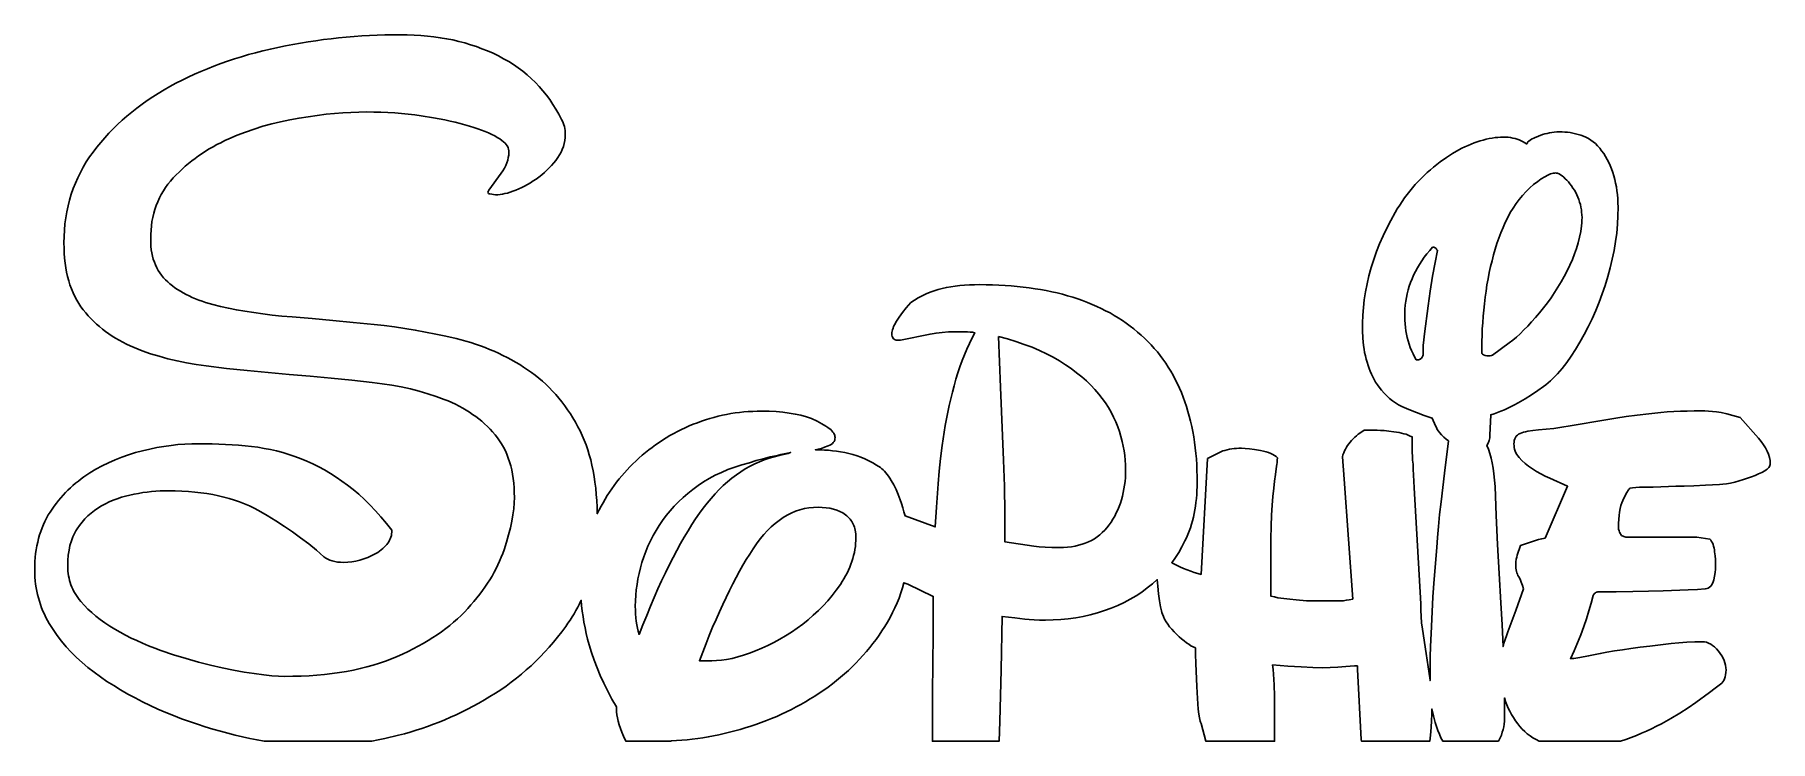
# Model space of a CAD drawing. Extents: x 48 to 192, y 29 to 88.
import ezdxf

# ---------------------------------------------------------------- set-up
doc = ezdxf.new("R2010")
doc.units = 0
doc.layers.add('CAMADA_1', color=18, linetype='CONTINUOUS')

msp = doc.modelspace()

# ---------------------------------------------------------------- linework, layer by layer
at = {"layer": 'CAMADA_1'}
for points in [[(66.68, 29.29), (66.08, 29.4), (65.47, 29.53), (64.87, 29.66), (64.25, 29.81), (63.63, 29.96), (63.01, 30.13), (62.38, 30.31), (61.75, 30.5), (61.09, 30.71), (60.42, 30.94), (59.76, 31.18), (59.11, 31.44), (58.45, 31.7), (57.8, 31.98), (57.16, 32.28), (56.52, 32.59), (55.89, 32.91), (55.27, 33.24), (54.68, 33.58), (54.1, 33.94), (53.53, 34.3), (52.99, 34.68), (52.46, 35.06), (51.95, 35.46), (51.46, 35.87), (51, 36.3), (50.56, 36.73), (50.14, 37.18), (49.75, 37.65), (49.38, 38.13), (49.04, 38.62), (48.72, 39.12), (48.57, 39.38), (48.44, 39.64), (48.31, 39.9), (48.19, 40.17), (48.08, 40.44), (47.98, 40.71), (47.89, 40.99), (47.81, 41.27), (47.74, 41.55), (47.67, 41.84), (47.62, 42.12), (47.58, 42.41), (47.55, 42.71), (47.52, 43.01), (47.51, 43.31), (47.5, 43.61), (47.51, 43.96), (47.52, 44.31), (47.55, 44.64), (47.58, 44.98), (47.63, 45.3), (47.68, 45.62), (47.75, 45.93), (47.83, 46.24), (47.91, 46.54), (48.01, 46.83), (48.12, 47.12), (48.23, 47.4), (48.36, 47.67), (48.5, 47.94), (48.64, 48.2), (48.8, 48.45), (48.97, 48.7), (49.14, 48.94), (49.31, 49.18), (49.5, 49.41), (49.68, 49.63), (49.88, 49.85), (50.07, 50.07), (50.28, 50.27), (50.49, 50.47), (50.7, 50.67), (50.92, 50.86), (51.15, 51.04), (51.38, 51.22), (51.62, 51.39), (51.86, 51.56), (52.11, 51.72), (52.62, 52.02), (53.14, 52.31), (53.67, 52.57), (54.21, 52.81), (54.77, 53.03), (55.34, 53.23), (55.92, 53.41), (56.52, 53.57), (57.12, 53.71), (57.71, 53.83), (58.3, 53.93), (58.89, 54.01), (59.47, 54.08), (60.05, 54.12), (60.63, 54.15), (61.2, 54.16), (62.33, 54.15), (62.89, 54.13), (63.45, 54.1), (63.99, 54.07), (64.54, 54.03), (65.08, 53.98), (65.61, 53.92), (66.14, 53.86), (66.67, 53.77), (67.19, 53.67), (67.71, 53.55), (68.22, 53.41), (68.73, 53.26), (69.24, 53.09), (69.75, 52.9), (70.25, 52.69), (70.74, 52.47), (71.23, 52.22), (71.72, 51.96), (72.21, 51.67), (72.69, 51.37), (73.17, 51.04), (73.64, 50.7), (74.11, 50.33), (74.58, 49.93), (75.05, 49.5), (75.51, 49.04), (75.97, 48.56), (76.43, 48.04), (76.89, 47.49), (77.34, 46.92), (77.34, 46.77), (77.32, 46.63), (77.3, 46.49), (77.26, 46.35), (77.21, 46.22), (77.15, 46.09), (77.09, 45.97), (77.01, 45.84), (76.92, 45.73), (76.82, 45.61), (76.71, 45.5), (76.59, 45.39), (76.46, 45.28), (76.32, 45.18), (76.17, 45.08), (76, 44.99), (75.67, 44.81), (75.34, 44.66), (75, 44.53), (74.67, 44.43), (74.33, 44.35), (74, 44.29), (73.66, 44.25), (73.33, 44.24), (73.06, 44.25), (72.81, 44.27), (72.58, 44.31), (72.36, 44.36), (72.16, 44.43), (71.98, 44.51), (71.82, 44.6), (71.67, 44.71), (71.04, 45.26), (70.39, 45.78), (69.72, 46.29), (69.05, 46.78), (68.36, 47.25), (67.65, 47.71), (66.93, 48.15), (66.2, 48.57), (65.83, 48.77), (65.44, 48.96), (65.04, 49.13), (64.62, 49.29), (64.2, 49.44), (63.76, 49.58), (63.31, 49.7), (62.85, 49.81), (62.37, 49.91), (61.88, 49.99), (61.38, 50.06), (60.87, 50.12), (60.34, 50.17), (59.8, 50.2), (59.25, 50.22), (58.68, 50.22), (58.33, 50.22), (57.97, 50.21), (57.61, 50.19), (57.26, 50.16), (56.9, 50.12), (56.53, 50.07), (56.17, 50.01), (55.81, 49.95), (55.45, 49.87), (55.09, 49.78), (54.74, 49.68), (54.4, 49.56), (54.07, 49.44), (53.73, 49.29), (53.41, 49.13), (53.09, 48.96), (52.78, 48.78), (52.49, 48.58), (52.21, 48.36), (51.95, 48.13), (51.7, 47.88), (51.47, 47.61), (51.25, 47.33), (51.05, 47.04), (50.95, 46.88), (50.86, 46.72), (50.78, 46.55), (50.7, 46.38), (50.63, 46.21), (50.57, 46.03), (50.45, 45.65), (50.37, 45.25), (50.31, 44.83), (50.27, 44.39), (50.26, 43.93), (50.26, 43.72), (50.28, 43.52), (50.3, 43.32), (50.33, 43.12), (50.37, 42.93), (50.41, 42.74), (50.47, 42.55), (50.53, 42.36), (50.61, 42.18), (50.69, 42), (50.78, 41.82), (50.88, 41.64), (50.99, 41.47), (51.1, 41.3), (51.23, 41.14), (51.36, 40.97), (51.65, 40.65), (51.95, 40.34), (52.28, 40.04), (52.62, 39.74), (52.98, 39.46), (53.37, 39.18), (53.77, 38.91), (54.19, 38.65), (54.63, 38.4), (55.09, 38.16), (55.55, 37.92), (56.03, 37.7), (56.51, 37.48), (57.01, 37.27), (57.53, 37.07), (58.05, 36.88), (59.11, 36.52), (60.15, 36.2), (61.18, 35.91), (62.19, 35.66), (63.17, 35.44), (64.11, 35.24), (65, 35.08), (65.85, 34.95), (66.63, 34.85), (67.3, 34.77), (67.88, 34.73), (68.37, 34.71), (69.07, 34.72), (69.75, 34.74), (70.43, 34.77), (71.08, 34.82), (71.72, 34.87), (72.35, 34.95), (72.96, 35.03), (73.55, 35.13), (74.13, 35.24), (74.7, 35.36), (75.25, 35.5), (75.79, 35.64), (76.31, 35.81), (76.81, 35.98), (77.3, 36.17), (77.78, 36.37), (78.24, 36.58), (78.69, 36.79), (79.12, 37.01), (79.55, 37.24), (79.96, 37.47), (80.36, 37.71), (80.75, 37.95), (81.12, 38.2), (81.49, 38.45), (81.84, 38.71), (82.17, 38.98), (82.5, 39.25), (82.81, 39.52), (83.12, 39.8), (83.4, 40.09), (83.68, 40.38), (83.95, 40.68), (84.2, 40.98), (84.45, 41.28), (84.68, 41.58), (84.91, 41.88), (85.12, 42.18), (85.33, 42.49), (85.52, 42.79), (85.71, 43.1), (85.88, 43.41), (86.04, 43.72), (86.2, 44.04), (86.34, 44.35), (86.48, 44.67), (86.6, 44.98), (86.71, 45.3), (86.92, 45.93), (87.09, 46.54), (87.24, 47.12), (87.36, 47.68), (87.46, 48.21), (87.52, 48.72), (87.57, 49.21), (87.58, 49.67), (87.57, 50.08), (87.55, 50.48), (87.52, 50.86), (87.48, 51.24), (87.42, 51.61), (87.35, 51.96), (87.27, 52.3), (87.18, 52.64), (87.07, 52.96), (86.95, 53.27), (86.82, 53.57), (86.67, 53.86), (86.51, 54.14), (86.34, 54.41), (86.16, 54.66), (85.96, 54.91), (85.76, 55.15), (85.55, 55.38), (85.32, 55.6), (85.09, 55.82), (84.86, 56.03), (84.61, 56.23), (84.36, 56.42), (84.09, 56.61), (83.82, 56.79), (83.55, 56.97), (83.26, 57.13), (82.97, 57.29), (82.67, 57.45), (82.36, 57.59), (82.04, 57.73), (81.71, 57.86), (81.04, 58.11), (80.35, 58.33), (79.63, 58.54), (78.89, 58.73), (78.12, 58.9), (77.34, 59.04), (76.52, 59.17), (75.69, 59.28), (73.99, 59.47), (72.26, 59.64), (70.52, 59.8), (68.76, 59.95), (67, 60.1), (65.26, 60.26), (63.53, 60.45), (61.83, 60.66), (61, 60.78), (60.19, 60.92), (59.4, 61.08), (58.63, 61.26), (57.89, 61.46), (57.17, 61.68), (56.48, 61.93), (55.81, 62.19), (55.48, 62.33), (55.17, 62.48), (54.86, 62.64), (54.55, 62.8), (54.26, 62.97), (53.97, 63.15), (53.7, 63.34), (53.43, 63.53), (53.17, 63.73), (52.91, 63.94), (52.67, 64.15), (52.43, 64.38), (52.2, 64.61), (51.98, 64.84), (51.76, 65.09), (51.56, 65.34), (51.36, 65.6), (51.18, 65.88), (51.01, 66.16), (50.85, 66.46), (50.71, 66.77), (50.57, 67.09), (50.45, 67.42), (50.35, 67.76), (50.25, 68.12), (50.17, 68.48), (50.1, 68.86), (50.04, 69.25), (50, 69.66), (49.97, 70.07), (49.95, 70.49), (49.94, 70.93), (49.95, 71.47), (49.98, 72), (50.03, 72.52), (50.1, 73.03), (50.18, 73.53), (50.29, 74.03), (50.41, 74.52), (50.55, 75), (50.72, 75.47), (50.9, 75.93), (51.1, 76.38), (51.32, 76.83), (51.55, 77.27), (51.81, 77.7), (52.09, 78.12), (52.38, 78.53), (52.69, 78.93), (53.02, 79.33), (53.35, 79.72), (53.7, 80.1), (54.06, 80.47), (54.43, 80.83), (54.81, 81.19), (55.21, 81.53), (55.62, 81.87), (56.03, 82.2), (56.47, 82.52), (56.91, 82.83), (57.36, 83.14), (57.83, 83.43), (58.31, 83.72), (58.8, 84), (59.3, 84.27), (59.81, 84.54), (60.33, 84.79), (60.86, 85.03), (61.39, 85.27), (61.93, 85.49), (62.48, 85.71), (63.04, 85.92), (63.61, 86.12), (64.19, 86.31), (64.77, 86.49), (65.36, 86.67), (65.96, 86.83), (66.57, 86.99), (67.19, 87.13), (67.82, 87.27), (68.45, 87.4), (69.08, 87.52), (69.71, 87.63), (70.35, 87.73), (70.98, 87.83), (71.62, 87.92), (72.26, 88), (72.89, 88.07), (73.53, 88.13), (74.18, 88.18), (74.82, 88.23), (75.46, 88.27), (76.11, 88.29), (76.75, 88.32), (77.4, 88.33), (78.05, 88.33), (78.63, 88.33), (79.2, 88.3), (79.75, 88.27), (80.31, 88.22), (80.85, 88.16), (81.38, 88.08), (81.91, 87.99), (82.42, 87.89), (82.93, 87.77), (83.43, 87.64), (83.92, 87.49), (84.4, 87.34), (84.87, 87.16), (85.34, 86.98), (85.79, 86.78), (86.24, 86.56), (86.68, 86.33), (87.1, 86.09), (87.51, 85.83), (87.9, 85.56), (88.28, 85.28), (88.64, 84.98), (88.99, 84.67), (89.33, 84.35), (89.65, 84.01), (89.96, 83.65), (90.26, 83.29), (90.54, 82.91), (90.8, 82.51), (91.05, 82.1), (91.29, 81.68), (91.52, 81.25), (91.59, 81.11), (91.65, 80.96), (91.71, 80.81), (91.75, 80.66), (91.79, 80.5), (91.81, 80.33), (91.83, 80.16), (91.83, 79.99), (91.82, 79.73), (91.79, 79.48), (91.74, 79.24), (91.67, 78.99), (91.58, 78.75), (91.48, 78.52), (91.35, 78.29), (91.2, 78.06), (91.04, 77.83), (90.87, 77.62), (90.68, 77.41), (90.49, 77.2), (90.29, 77), (90.08, 76.81), (89.86, 76.62), (89.63, 76.44), (89.39, 76.27), (89.15, 76.11), (88.91, 75.96), (88.67, 75.81), (88.43, 75.68), (88.19, 75.56), (87.94, 75.44), (87.7, 75.34), (87.45, 75.25), (87.22, 75.17), (87, 75.1), (86.78, 75.05), (86.57, 75), (86.38, 74.97), (86.19, 74.95), (86, 74.95), (85.53, 75.03), (85.46, 75.04), (85.41, 75.07), (85.38, 75.11), (85.37, 75.18), (85.38, 75.22), (85.39, 75.26), (85.42, 75.3), (85.45, 75.34), (86.48, 76.76), (86.62, 76.97), (86.75, 77.19), (86.86, 77.41), (86.95, 77.62), (87.02, 77.84), (87.07, 78.06), (87.1, 78.27), (87.11, 78.49), (87.1, 78.64), (87.09, 78.77), (87.06, 78.87), (87.03, 78.96), (86.98, 79.06), (86.9, 79.17), (86.8, 79.27), (86.67, 79.39), (86.52, 79.5), (86.35, 79.62), (86.15, 79.74), (85.93, 79.87), (85.68, 79.99), (85.42, 80.12), (85.13, 80.24), (84.83, 80.36), (84.51, 80.48), (84.18, 80.59), (83.82, 80.7), (83.44, 80.81), (83.05, 80.92), (82.64, 81.02), (82.21, 81.12), (81.76, 81.22), (80.81, 81.4), (79.78, 81.56), (79.25, 81.63), (78.7, 81.7), (78.15, 81.75), (77.58, 81.8), (77, 81.83), (76.42, 81.86), (75.82, 81.87), (75.22, 81.88), (74.58, 81.87), (73.92, 81.84), (73.24, 81.8), (72.55, 81.75), (71.84, 81.68), (71.11, 81.59), (70.36, 81.48), (69.59, 81.36), (68.82, 81.23), (68.05, 81.06), (67.3, 80.88), (66.57, 80.68), (65.84, 80.45), (65.12, 80.2), (64.42, 79.93), (63.72, 79.63), (63.38, 79.48), (63.05, 79.31), (62.72, 79.15), (62.4, 78.97), (62.08, 78.79), (61.78, 78.6), (61.48, 78.41), (61.18, 78.2), (60.9, 78), (60.62, 77.78), (60.34, 77.56), (60.08, 77.34), (59.82, 77.1), (59.56, 76.86), (59.32, 76.62), (59.08, 76.36), (58.85, 76.1), (58.63, 75.84), (58.43, 75.56), (58.25, 75.28), (58.08, 74.99), (57.92, 74.69), (57.78, 74.38), (57.66, 74.06), (57.55, 73.74), (57.45, 73.41), (57.37, 73.07), (57.3, 72.72), (57.25, 72.36), (57.22, 72), (57.19, 71.63), (57.19, 71.25), (57.19, 70.95), (57.21, 70.65), (57.24, 70.37), (57.29, 70.1), (57.34, 69.83), (57.41, 69.58), (57.5, 69.33), (57.59, 69.09), (57.7, 68.86), (57.82, 68.64), (57.95, 68.43), (58.09, 68.23), (58.25, 68.03), (58.42, 67.85), (58.61, 67.67), (58.8, 67.51), (59.01, 67.35), (59.22, 67.19), (59.44, 67.04), (59.67, 66.9), (59.91, 66.76), (60.15, 66.63), (60.4, 66.51), (60.66, 66.38), (60.93, 66.27), (61.2, 66.16), (61.49, 66.06), (61.78, 65.96), (62.07, 65.86), (62.38, 65.78), (63.01, 65.62), (63.68, 65.47), (64.36, 65.34), (65.07, 65.22), (65.81, 65.11), (66.57, 65), (67.35, 64.91), (68.16, 64.82), (69, 64.75), (70.69, 64.61), (72.4, 64.46), (74.12, 64.29), (75.85, 64.12), (76.71, 64.03), (77.57, 63.91), (78.43, 63.79), (79.29, 63.65), (80.15, 63.49), (81, 63.32), (81.85, 63.14), (82.7, 62.94), (83.12, 62.83), (83.53, 62.72), (83.94, 62.6), (84.34, 62.47), (84.74, 62.33), (85.13, 62.19), (85.51, 62.04), (85.89, 61.88), (86.26, 61.71), (86.62, 61.54), (86.98, 61.36), (87.33, 61.17), (87.68, 60.97), (88.02, 60.77), (88.35, 60.56), (88.68, 60.34), (89, 60.12), (89.32, 59.88), (89.62, 59.63), (89.92, 59.38), (90.21, 59.12), (90.49, 58.84), (90.77, 58.56), (91.03, 58.27), (91.29, 57.96), (91.54, 57.65), (91.79, 57.33), (92.02, 57), (92.25, 56.66), (92.47, 56.31), (92.69, 55.95), (92.89, 55.58), (93.08, 55.22), (93.25, 54.85), (93.41, 54.46), (93.57, 54.06), (93.71, 53.65), (93.83, 53.23), (93.95, 52.8), (94.06, 52.35), (94.15, 51.89), (94.24, 51.41), (94.31, 50.93), (94.37, 50.43), (94.42, 49.92), (94.46, 49.4), (94.48, 48.86), (94.5, 48.31), (94.65, 48.62), (94.82, 48.93), (94.99, 49.23), (95.16, 49.53), (95.34, 49.82), (95.53, 50.11), (95.72, 50.39), (95.92, 50.67), (96.12, 50.94), (96.33, 51.21), (96.55, 51.47), (96.77, 51.73), (97, 51.98), (97.23, 52.23), (97.47, 52.47), (97.72, 52.71), (97.98, 52.95), (98.25, 53.19), (98.52, 53.41), (98.8, 53.64), (99.09, 53.85), (99.37, 54.06), (99.67, 54.26), (99.96, 54.46), (100.27, 54.65), (100.57, 54.83), (100.89, 55), (101.2, 55.17), (101.53, 55.33), (101.85, 55.49), (102.19, 55.64), (102.52, 55.78), (102.86, 55.91), (103.21, 56.04), (103.55, 56.15), (103.9, 56.26), (104.25, 56.36), (104.6, 56.45), (104.95, 56.53), (105.31, 56.6), (105.67, 56.67), (106.03, 56.73), (106.39, 56.77), (106.75, 56.81), (107.12, 56.84), (107.49, 56.86), (107.86, 56.88), (108.23, 56.88), (108.85, 56.87), (109.44, 56.84), (110, 56.79), (110.53, 56.72), (111.04, 56.63), (111.52, 56.53), (111.98, 56.4), (112.4, 56.25), (112.87, 56.04), (113.26, 55.83), (113.6, 55.62), (113.75, 55.52), (113.88, 55.42), (114, 55.33), (114.1, 55.23), (114.18, 55.13), (114.25, 55.04), (114.3, 54.95), (114.34, 54.86), (114.36, 54.76), (114.37, 54.68), (114.36, 54.56), (114.34, 54.45), (114.29, 54.35), (114.22, 54.26), (114.14, 54.18), (114.04, 54.1), (113.92, 54.03), (113.78, 53.97), (113.49, 53.86), (113.22, 53.77), (112.96, 53.7), (112.72, 53.65), (112.8, 53.65), (113.13, 53.65), (113.47, 53.63), (113.81, 53.61), (114.15, 53.57), (114.49, 53.53), (114.83, 53.47), (115.17, 53.41), (115.51, 53.34), (115.86, 53.25), (116.2, 53.15), (116.53, 53.02), (116.86, 52.88), (117.19, 52.73), (117.51, 52.55), (117.83, 52.36), (118.15, 52.16), (118.27, 52.07), (118.39, 51.97), (118.5, 51.86), (118.61, 51.73), (118.73, 51.59), (118.84, 51.44), (118.95, 51.27), (119.06, 51.09), (119.27, 50.71), (119.46, 50.32), (119.64, 49.9), (119.8, 49.48), (119.92, 49.15), (120.02, 48.81), (120.12, 48.47), (120.21, 48.12), (122.73, 47.21), (122.83, 48.86), (122.97, 50.8), (123.06, 51.85), (123.18, 52.92), (123.32, 54.01), (123.48, 55.13), (123.57, 55.69), (123.67, 56.24), (123.78, 56.8), (123.9, 57.35), (124.03, 57.9), (124.17, 58.45), (124.31, 58.99), (124.46, 59.54), (124.63, 60.07), (124.8, 60.59), (124.98, 61.1), (125.17, 61.59), (125.38, 62.07), (125.59, 62.54), (125.81, 62.99), (126.04, 63.43), (125.84, 63.47), (125.64, 63.49), (125.43, 63.51), (125.21, 63.51), (124.39, 63.51), (123.84, 63.5), (123.31, 63.46), (122.8, 63.4), (122.3, 63.31), (119.82, 62.8), (119.58, 62.8), (119.47, 62.81), (119.38, 62.84), (119.3, 62.88), (119.23, 62.94), (119.18, 63.02), (119.14, 63.11), (119.12, 63.22), (119.11, 63.35), (119.12, 63.46), (119.14, 63.57), (119.17, 63.68), (119.21, 63.81), (119.26, 63.95), (119.33, 64.09), (119.5, 64.4), (119.73, 64.74), (120, 65.11), (120.32, 65.52), (120.69, 65.95), (121, 66.16), (121.32, 66.35), (121.65, 66.52), (121.97, 66.68), (122.31, 66.82), (122.64, 66.94), (122.98, 67.05), (123.32, 67.13), (123.67, 67.21), (124.03, 67.27), (124.41, 67.32), (124.79, 67.37), (125.18, 67.4), (125.59, 67.43), (126.01, 67.44), (126.43, 67.45), (126.98, 67.44), (127.52, 67.43), (128.05, 67.41), (128.57, 67.38), (129.09, 67.35), (129.59, 67.3), (130.09, 67.25), (130.58, 67.18), (131.07, 67.11), (131.54, 67.04), (132.01, 66.95), (132.47, 66.86), (132.92, 66.75), (133.36, 66.64), (133.79, 66.52), (134.22, 66.39), (134.64, 66.26), (135.05, 66.12), (135.45, 65.96), (135.84, 65.8), (136.23, 65.63), (136.6, 65.46), (136.97, 65.27), (137.34, 65.08), (137.69, 64.88), (138.03, 64.67), (138.37, 64.45), (138.7, 64.22), (139.02, 63.99), (139.33, 63.75), (139.64, 63.49), (139.94, 63.24), (140.22, 62.97), (140.5, 62.69), (140.77, 62.41), (141.03, 62.12), (141.29, 61.82), (141.53, 61.52), (141.76, 61.21), (141.99, 60.89), (142.2, 60.56), (142.41, 60.22), (142.6, 59.88), (142.79, 59.53), (142.97, 59.17), (143.14, 58.8), (143.3, 58.43), (143.45, 58.05), (143.59, 57.66), (143.72, 57.26), (143.85, 56.86), (143.96, 56.45), (144.07, 56.03), (144.16, 55.6), (144.25, 55.17), (144.33, 54.72), (144.4, 54.28), (144.46, 53.82), (144.51, 53.35), (144.55, 52.88), (144.58, 52.4), (144.6, 51.91), (144.62, 51.42), (144.62, 50.91), (144.62, 50.57), (144.6, 50.23), (144.58, 49.9), (144.56, 49.57), (144.52, 49.25), (144.48, 48.94), (144.42, 48.62), (144.37, 48.32), (144.3, 48.01), (144.22, 47.71), (144.14, 47.42), (144.05, 47.13), (143.95, 46.85), (143.84, 46.57), (143.72, 46.3), (143.6, 46.03), (143.35, 45.55), (143.09, 45.08), (142.8, 44.64), (142.5, 44.21), (142.83, 44.04), (143.16, 43.88), (143.47, 43.74), (143.78, 43.61), (144.08, 43.5), (144.38, 43.4), (144.66, 43.31), (144.94, 43.23), (145.49, 52.92), (146.75, 53.55), (146.93, 53.6), (147.12, 53.65), (147.31, 53.69), (147.5, 53.72), (147.7, 53.75), (147.9, 53.77), (148.11, 53.78), (148.33, 53.78), (148.63, 53.77), (149, 53.73), (149.42, 53.67), (149.9, 53.58), (150.15, 53.53), (150.37, 53.47), (150.58, 53.41), (150.77, 53.34), (150.93, 53.26), (151.08, 53.18), (151.21, 53.09), (151.32, 52.99), (151.31, 52.77), (151.3, 52.58), (151.27, 52.42), (151.24, 52.29), (151.16, 51.58), (151.08, 51.03), (151.01, 50.43), (150.95, 49.75), (150.89, 49.02), (150.83, 48.19), (150.8, 47.26), (150.77, 46.21), (150.77, 45.04), (150.77, 41.42), (151.07, 41.35), (151.36, 41.29), (151.62, 41.25), (151.87, 41.22), (152.36, 41.17), (152.89, 41.11), (153.17, 41.07), (153.46, 41.05), (153.76, 41.03), (154.07, 41.03), (156.67, 41.03), (156.85, 41.04), (157.07, 41.07), (157.32, 41.12), (157.62, 41.18), (156.91, 51.18), (156.75, 53.07), (156.8, 53.24), (156.87, 53.4), (156.93, 53.56), (157.01, 53.71), (157.1, 53.86), (157.19, 54.01), (157.29, 54.15), (157.4, 54.29), (157.52, 54.43), (157.64, 54.56), (157.78, 54.69), (157.92, 54.82), (158.07, 54.94), (158.22, 55.05), (158.56, 55.28), (159.66, 55.28), (159.93, 55.27), (160.25, 55.25), (160.62, 55.21), (161.04, 55.16), (161.48, 55.09), (161.68, 55.04), (161.88, 54.99), (162.07, 54.94), (162.25, 54.87), (162.42, 54.8), (162.58, 54.73), (162.58, 53.7), (162.58, 53.42), (162.6, 53.11), (162.62, 52.79), (162.66, 52.44), (162.67, 52.02), (162.7, 51.54), (162.73, 51.02), (162.74, 50.47), (163.29, 40.79), (163.3, 40.24), (163.33, 39.71), (163.37, 39.18), (163.44, 38.66), (163.76, 36.62), (164.07, 34.41), (164.08, 34.37), (164.08, 35.49), (164.09, 36.37), (164.12, 37.19), (164.2, 38.88), (164.32, 41.36), (164.43, 42.83), (164.63, 45.49), (164.7, 46.33), (164.78, 47.24), (164.87, 48.23), (164.99, 49.3), (165.27, 51.69), (165.61, 54.39), (165.42, 54.54), (165.23, 54.71), (165.04, 54.89), (164.86, 55.08), (164.77, 55.21), (164.68, 55.35), (164.6, 55.5), (164.53, 55.66), (164.26, 56.3), (163.58, 56.52), (162.93, 56.76), (162.31, 57.01), (161.73, 57.27), (161.45, 57.41), (161.19, 57.57), (160.93, 57.75), (160.69, 57.94), (160.45, 58.15), (160.23, 58.38), (160.01, 58.63), (159.81, 58.89), (159.67, 59.09), (159.53, 59.3), (159.41, 59.51), (159.29, 59.74), (159.18, 59.97), (159.07, 60.21), (158.98, 60.45), (158.89, 60.7), (158.81, 60.96), (158.74, 61.23), (158.67, 61.5), (158.61, 61.78), (158.56, 62.07), (158.52, 62.37), (158.49, 62.67), (158.46, 62.98), (158.43, 63.61), (158.42, 64.24), (158.45, 64.89), (158.5, 65.54), (158.57, 66.19), (158.68, 66.85), (158.81, 67.52), (158.97, 68.19), (159.16, 68.87), (159.37, 69.54), (159.6, 70.21), (159.86, 70.87), (160.15, 71.52), (160.46, 72.18), (160.79, 72.82), (161.15, 73.47), (161.34, 73.78), (161.54, 74.09), (161.74, 74.4), (161.95, 74.69), (162.16, 74.98), (162.38, 75.26), (162.61, 75.54), (162.84, 75.81), (163.08, 76.07), (163.32, 76.32), (163.58, 76.57), (163.83, 76.81), (164.1, 77.05), (164.37, 77.27), (164.64, 77.49), (164.92, 77.71), (165.45, 78.07), (165.96, 78.41), (166.48, 78.7), (166.74, 78.84), (166.99, 78.96), (167.25, 79.08), (167.51, 79.19), (167.76, 79.29), (168.01, 79.38), (168.27, 79.46), (168.52, 79.53), (168.77, 79.59), (169.02, 79.65), (169.27, 79.69), (169.51, 79.73), (169.74, 79.75), (169.97, 79.77), (170.19, 79.77), (170.4, 79.77), (170.6, 79.76), (170.8, 79.73), (170.99, 79.7), (171.18, 79.66), (171.35, 79.61), (171.52, 79.55), (171.69, 79.47), (171.84, 79.39), (171.99, 79.3), (172.13, 79.2), (172.18, 79.25), (172.21, 79.3), (172.22, 79.33), (172.24, 79.37), (172.34, 79.45), (172.55, 79.59), (172.81, 79.72), (173.12, 79.86), (173.46, 79.98), (173.65, 80.04), (173.85, 80.09), (174.04, 80.13), (174.25, 80.17), (174.45, 80.19), (174.67, 80.21), (174.88, 80.21), (175.1, 80.21), (175.33, 80.2), (175.55, 80.18), (175.77, 80.15), (176, 80.11), (176.22, 80.06), (176.44, 80), (176.66, 79.94), (176.88, 79.86), (177.1, 79.77), (177.31, 79.66), (177.51, 79.53), (177.7, 79.39), (177.89, 79.23), (178.07, 79.05), (178.25, 78.85), (178.41, 78.64), (178.58, 78.41), (178.73, 78.16), (178.87, 77.91), (179.01, 77.66), (179.13, 77.39), (179.24, 77.12), (179.34, 76.83), (179.43, 76.54), (179.51, 76.24), (179.58, 75.94), (179.64, 75.62), (179.69, 75.3), (179.73, 74.97), (179.76, 74.63), (179.77, 74.28), (179.78, 73.93), (179.77, 73.21), (179.73, 72.49), (179.67, 71.76), (179.57, 71.04), (179.45, 70.31), (179.3, 69.58), (179.13, 68.85), (178.92, 68.12), (178.7, 67.39), (178.45, 66.67), (178.19, 65.97), (177.91, 65.28), (177.61, 64.6), (177.29, 63.93), (176.95, 63.28), (176.6, 62.64), (176.23, 62.03), (175.86, 61.46), (175.49, 60.93), (175.11, 60.45), (174.92, 60.22), (174.73, 60), (174.54, 59.8), (174.34, 59.61), (174.15, 59.42), (173.95, 59.25), (173.75, 59.09), (173.56, 58.94), (173.07, 58.59), (172.55, 58.24), (172.01, 57.91), (171.43, 57.57), (171.14, 57.41), (170.85, 57.26), (170.56, 57.12), (170.28, 56.99), (169.99, 56.87), (169.71, 56.76), (169.42, 56.66), (169.14, 56.57), (169.08, 54.86), (169.06, 54.64), (169.01, 54.42), (168.93, 54.21), (168.82, 54), (168.95, 53.69), (169.06, 53.34), (169.17, 52.96), (169.26, 52.55), (169.34, 52.11), (169.41, 51.63), (169.47, 51.12), (169.51, 50.57), (169.6, 48.16), (169.71, 45.74), (169.84, 43.3), (169.98, 40.85), (170.09, 39.02), (170.17, 37.2), (170.25, 37.49), (170.35, 37.8), (170.45, 38.11), (170.57, 38.44), (171.23, 40.22), (171.87, 42.02), (171.79, 42.32), (171.69, 42.59), (171.59, 42.83), (171.48, 43.04), (171.42, 43.14), (171.37, 43.25), (171.33, 43.37), (171.3, 43.49), (171.27, 43.63), (171.25, 43.76), (171.24, 43.91), (171.24, 44.06), (171.25, 44.29), (171.27, 44.5), (171.31, 44.68), (171.36, 44.85), (171.63, 45.64), (172.12, 45.81), (172.62, 45.99), (172.88, 46.08), (173.14, 46.16), (173.41, 46.22), (173.68, 46.27), (175.57, 50.6), (174.07, 51.27), (173.69, 51.45), (173.32, 51.64), (172.96, 51.84), (172.62, 52.06), (172.3, 52.28), (172.01, 52.51), (171.75, 52.75), (171.52, 53), (171.41, 53.13), (171.33, 53.26), (171.25, 53.4), (171.19, 53.54), (171.14, 53.69), (171.11, 53.84), (171.09, 53.99), (171.08, 54.14), (171.09, 54.29), (171.11, 54.43), (171.15, 54.56), (171.21, 54.67), (171.28, 54.78), (171.37, 54.87), (171.47, 54.94), (171.59, 55.01), (171.73, 55.07), (171.88, 55.12), (172.05, 55.16), (172.23, 55.21), (172.65, 55.27), (173.13, 55.32), (173.77, 55.37), (174.42, 55.44), (175.09, 55.53), (175.77, 55.64), (178.76, 56.15), (179.59, 56.29), (180.46, 56.42), (181.38, 56.54), (182.34, 56.66), (182.84, 56.72), (183.36, 56.77), (183.88, 56.81), (184.43, 56.84), (184.99, 56.87), (185.56, 56.88), (186.15, 56.89), (186.75, 56.9), (187.04, 56.89), (187.34, 56.88), (187.67, 56.85), (188.01, 56.82), (188.4, 56.76), (188.86, 56.66), (189.38, 56.52), (189.98, 56.35), (191.51, 54.62), (191.74, 54.34), (191.94, 54.07), (192.11, 53.8), (192.25, 53.53), (192.36, 53.27), (192.44, 53.01), (192.48, 52.75), (192.49, 52.62), (192.5, 52.49), (192.49, 52.41), (192.47, 52.33), (192.43, 52.26), (192.38, 52.18), (192.31, 52.11), (192.23, 52.04), (192.14, 51.97), (192.03, 51.9), (191.78, 51.76), (191.51, 51.63), (191.23, 51.51), (190.92, 51.39), (190.6, 51.27), (190.26, 51.16), (189.91, 51.05), (189.55, 50.95), (189.18, 50.87), (188.85, 50.81), (188.53, 50.77), (188.25, 50.76), (187.09, 50.69), (186.12, 50.64), (185.31, 50.61), (184.62, 50.6), (183.99, 50.59), (183.36, 50.56), (182.7, 50.53), (181.95, 50.52), (181.58, 50.52), (181.26, 50.5), (180.99, 50.48), (180.77, 50.44), (180.71, 50.37), (180.64, 50.29), (180.5, 50.07), (180.35, 49.78), (180.18, 49.42), (180.09, 49.21), (180.02, 48.98), (179.96, 48.73), (179.91, 48.45), (179.87, 48.16), (179.84, 47.84), (179.83, 47.5), (179.82, 47.14), (179.83, 47.01), (179.86, 46.89), (179.91, 46.76), (179.98, 46.62), (180.02, 46.56), (180.07, 46.5), (180.13, 46.46), (180.2, 46.42), (180.27, 46.39), (180.35, 46.37), (180.44, 46.35), (180.53, 46.35), (186.36, 46.35), (187.46, 46.19), (187.53, 46.09), (187.6, 45.98), (187.66, 45.86), (187.72, 45.73), (187.76, 45.59), (187.8, 45.44), (187.83, 45.29), (187.85, 45.13), (187.89, 44.8), (187.91, 44.49), (187.93, 44.19), (187.93, 43.91), (187.92, 43.66), (187.89, 43.39), (187.84, 43.09), (187.77, 42.77), (187.73, 42.61), (187.67, 42.47), (187.6, 42.35), (187.52, 42.24), (187.42, 42.16), (187.32, 42.09), (187.2, 42.05), (187.07, 42.02), (186.43, 41.98), (185.64, 41.94), (183.56, 41.86), (182.32, 41.83), (181.01, 41.8), (179.63, 41.79), (178.17, 41.78), (178.09, 41.78), (178.02, 41.76), (177.95, 41.74), (177.89, 41.7), (177.84, 41.66), (177.78, 41.6), (177.74, 41.54), (177.7, 41.47), (177.53, 40.83), (177.34, 40.19), (177.14, 39.53), (176.91, 38.87), (176.66, 38.2), (176.4, 37.53), (176.11, 36.86), (175.81, 36.19), (175.91, 36.2), (176.08, 36.22), (176.58, 36.3), (177.32, 36.43), (178.29, 36.62), (178.85, 36.73), (179.47, 36.84), (180.14, 36.94), (180.86, 37.05), (181.62, 37.15), (182.44, 37.25), (184.23, 37.45), (184.87, 37.52), (185.53, 37.57), (186.19, 37.6), (186.83, 37.61), (187.01, 37.6), (187.18, 37.56), (187.35, 37.5), (187.52, 37.41), (187.68, 37.3), (187.85, 37.17), (188.01, 37.01), (188.17, 36.82), (188.32, 36.62), (188.44, 36.43), (188.55, 36.23), (188.64, 36.03), (188.71, 35.84), (188.76, 35.64), (188.79, 35.44), (188.8, 35.25), (188.79, 35.04), (188.77, 34.85), (188.73, 34.67), (188.68, 34.52), (188.61, 34.38), (188.53, 34.26), (188.44, 34.15), (188.33, 34.07), (187.9, 33.73), (187.42, 33.37), (186.28, 32.53), (185.63, 32.08), (184.93, 31.63), (184.19, 31.19), (183.4, 30.76), (183, 30.55), (182.58, 30.34), (182.17, 30.15), (181.74, 29.96), (181.31, 29.78), (180.87, 29.61), (180.43, 29.45), (179.98, 29.3), (179.95, 29.29), (173.2, 29.29), (172.93, 29.43), (172.67, 29.57), (172.43, 29.74), (172.2, 29.91), (171.98, 30.1), (171.77, 30.31), (171.58, 30.53), (171.4, 30.76), (171.22, 31.01), (171.05, 31.27), (170.89, 31.54), (170.75, 31.8), (170.61, 32.07), (170.49, 32.35), (170.38, 32.62), (170.28, 32.91), (170.3, 31.2), (170.29, 30.97), (170.27, 30.73), (170.23, 30.5), (170.18, 30.27), (170.11, 30.04), (170.03, 29.81), (169.94, 29.58), (169.83, 29.35), (169.79, 29.29), (165.15, 29.29), (165.07, 29.43), (164.98, 29.59), (164.85, 29.89), (164.73, 30.2), (164.62, 30.52), (164.51, 30.85), (164.35, 31.43), (164.23, 32), (164.22, 31.54), (164.2, 31.02), (164.16, 30.44), (164.11, 29.81), (164.08, 29.54), (164.05, 29.29), (158.36, 29.29), (158.33, 29.45), (158.01, 35.28), (158.01, 35.59), (157.77, 35.59), (157.03, 35.53), (156.36, 35.48), (155.73, 35.45), (155.1, 35.44), (154.28, 35.45), (153.31, 35.5), (152.19, 35.57), (150.92, 35.67), (150.96, 35.3), (150.99, 34.9), (151.04, 34.02), (151.07, 33.07), (151.08, 32.13), (151.08, 29.45), (151.08, 29.29), (145.35, 29.29), (144.94, 30.79), (144.9, 30.88), (144.87, 30.98), (144.8, 31.24), (144.75, 31.57), (144.7, 31.97), (144.64, 32.88), (144.59, 33.86), (144.51, 35.79), (144.48, 36.57), (144.47, 37.09), (144.29, 37.18), (144.1, 37.28), (143.91, 37.4), (143.72, 37.53), (143.52, 37.68), (143.32, 37.85), (143.11, 38.03), (142.89, 38.23), (142.69, 38.44), (142.5, 38.65), (142.32, 38.86), (142.17, 39.07), (142.03, 39.28), (141.9, 39.49), (141.8, 39.71), (141.71, 39.92), (141.67, 40.04), (141.63, 40.18), (141.56, 40.54), (141.48, 41.02), (141.4, 41.62), (141.33, 42.24), (141.28, 42.81), (140.88, 42.45), (140.45, 42.1), (140, 41.76), (139.52, 41.45), (139.03, 41.16), (138.52, 40.89), (137.99, 40.64), (137.44, 40.41), (136.87, 40.21), (136.28, 40.02), (135.69, 39.86), (135.08, 39.73), (134.47, 39.61), (133.85, 39.53), (133.23, 39.47), (132.59, 39.43), (131.94, 39.42), (131.45, 39.42), (131, 39.44), (130.59, 39.46), (130.21, 39.5), (129.39, 39.6), (128.32, 39.73), (128.23, 35.25), (128.13, 30.95), (128.07, 29.29), (122.5, 29.29), (122.5, 31.15), (122.51, 33.43), (122.54, 35.72), (122.57, 38.28), (122.57, 41.39), (120.45, 42.41), (120.11, 42.54), (119.99, 42.11), (119.86, 41.69), (119.71, 41.26), (119.55, 40.85), (119.37, 40.44), (119.17, 40.04), (118.97, 39.64), (118.74, 39.24), (118.52, 38.87), (118.28, 38.51), (118.04, 38.15), (117.79, 37.8), (117.53, 37.45), (117.26, 37.12), (116.99, 36.78), (116.7, 36.46), (116.41, 36.14), (116.11, 35.83), (115.8, 35.52), (115.49, 35.22), (115.16, 34.93), (114.83, 34.64), (114.49, 34.36), (114.14, 34.09), (113.78, 33.82), (113.42, 33.56), (113.05, 33.31), (112.67, 33.06), (112.3, 32.83), (111.91, 32.6), (111.52, 32.37), (111.12, 32.16), (110.72, 31.95), (110.32, 31.75), (109.9, 31.56), (109.49, 31.37), (109.06, 31.19), (108.63, 31.02), (108.2, 30.86), (107.76, 30.7), (107.32, 30.55), (106.87, 30.41), (106.43, 30.28), (105.99, 30.16), (105.54, 30.04), (105.1, 29.93), (104.66, 29.84), (104.22, 29.75), (103.77, 29.66), (103.33, 29.59), (102.89, 29.52), (102.44, 29.47), (102, 29.42), (101.56, 29.38), (101.12, 29.35), (100.67, 29.32), (100.66, 29.29), (96.9, 29.29), (96.7, 29.72), (96.56, 30.04), (96.44, 30.36), (96.34, 30.66), (96.25, 30.96), (96.19, 31.24), (96.14, 31.5), (96.11, 31.76), (96.11, 32), (96.11, 32.16), (95.73, 32.82), (95.37, 33.49), (95.05, 34.14), (94.75, 34.79), (94.48, 35.44), (94.23, 36.08), (94.01, 36.72), (93.82, 37.35), (93.69, 37.83), (93.58, 38.3), (93.48, 38.77), (93.39, 39.24), (93.31, 39.71), (93.25, 40.17), (93.19, 40.63), (93.16, 41.08), (93.02, 40.79), (92.88, 40.51), (92.72, 40.23), (92.57, 39.95), (92.4, 39.68), (92.23, 39.41), (92.05, 39.15), (91.87, 38.89), (91.54, 38.44), (91.19, 38), (90.84, 37.58), (90.48, 37.16), (90.12, 36.76), (89.74, 36.36), (89.36, 35.98), (88.97, 35.61), (88.57, 35.25), (88.16, 34.9), (87.74, 34.56), (87.32, 34.23), (86.88, 33.91), (86.44, 33.6), (85.99, 33.31), (85.53, 33.02), (85.07, 32.75), (84.6, 32.48), (84.14, 32.22), (83.67, 31.98), (83.2, 31.74), (82.72, 31.51), (82.25, 31.3), (81.77, 31.09), (81.29, 30.89), (80.81, 30.71), (80.33, 30.53), (79.85, 30.36), (79.36, 30.21), (78.87, 30.06), (78.39, 29.92), (77.89, 29.79), (76.74, 29.52), (76.19, 29.4), (75.66, 29.29)], [(168.4, 61.69), (168.46, 61.63), (168.55, 61.58), (168.67, 61.54), (168.82, 61.51), (168.98, 61.5), (169.1, 61.5), (169.21, 61.52), (169.28, 61.56), (170.68, 62.58), (170.98, 62.82), (171.29, 63.07), (171.6, 63.35), (171.92, 63.66), (172.24, 63.98), (172.56, 64.33), (172.89, 64.7), (173.23, 65.1), (173.56, 65.51), (173.88, 65.93), (174.18, 66.35), (174.48, 66.79), (174.76, 67.23), (175.03, 67.68), (175.29, 68.14), (175.53, 68.6), (175.76, 69.07), (175.97, 69.54), (176.15, 70.01), (176.31, 70.48), (176.45, 70.95), (176.57, 71.42), (176.66, 71.89), (176.73, 72.36), (176.75, 72.6), (176.76, 72.83), (176.77, 73.05), (176.76, 73.28), (176.74, 73.5), (176.72, 73.71), (176.68, 73.93), (176.63, 74.14), (176.57, 74.35), (176.5, 74.55), (176.43, 74.75), (176.34, 74.95), (176.24, 75.14), (176.13, 75.33), (176.01, 75.52), (175.88, 75.7), (175.75, 75.87), (175.63, 76.03), (175.5, 76.17), (175.37, 76.3), (175.24, 76.42), (175.11, 76.53), (174.98, 76.62), (174.85, 76.7), (174.78, 76.74), (174.71, 76.76), (174.63, 76.77), (174.55, 76.78), (174.46, 76.77), (174.36, 76.76), (174.26, 76.73), (174.15, 76.7), (173.91, 76.6), (173.65, 76.46), (173.37, 76.29), (173.07, 76.07), (172.73, 75.81), (172.4, 75.53), (172.09, 75.23), (171.8, 74.91), (171.52, 74.57), (171.26, 74.22), (171.01, 73.85), (170.78, 73.47), (170.57, 73.06), (170.36, 72.65), (170.17, 72.23), (169.99, 71.79), (169.82, 71.34), (169.66, 70.89), (169.51, 70.42), (169.37, 69.93), (169.25, 69.44), (169.13, 68.95), (169.02, 68.45), (168.92, 67.94), (168.83, 67.43), (168.75, 66.91), (168.68, 66.39), (168.61, 65.85), (168.56, 65.32), (168.51, 64.8), (168.47, 64.27), (168.44, 63.75), (168.42, 63.23), (168.4, 62.71), (168.4, 62.2)], [(162.92, 61.17), (163.02, 61.17), (163.11, 61.17), (163.19, 61.2), (163.26, 61.23), (163.35, 61.31), (163.41, 61.39), (163.46, 61.49), (163.49, 61.59), (163.49, 61.96), (163.51, 62.37), (163.55, 62.84), (163.61, 63.35), (163.91, 65.67), (164.08, 66.91), (164.29, 68.15), (164.5, 69.3), (164.7, 70.31), (164.65, 70.37), (164.58, 70.46), (164.49, 70.52), (164.4, 70.57), (164.29, 70.59), (164.05, 70.31), (163.81, 70.02), (163.59, 69.73), (163.39, 69.44), (163.19, 69.14), (163.02, 68.84), (162.85, 68.54), (162.7, 68.24), (162.57, 67.93), (162.44, 67.63), (162.34, 67.32), (162.24, 67.01), (162.16, 66.69), (162.1, 66.37), (162.04, 66.06), (162, 65.73), (161.98, 65.41), (161.96, 65.1), (161.96, 64.79), (161.97, 64.48), (161.99, 64.18), (162.02, 63.88), (162.06, 63.59), (162.11, 63.3), (162.17, 63.02), (162.24, 62.74), (162.33, 62.47), (162.42, 62.2), (162.53, 61.94), (162.65, 61.68), (162.78, 61.42)], [(128.01, 63.12), (128.18, 58.88), (128.36, 54.81), (128.45, 52.77), (128.51, 50.61), (128.55, 48.34), (128.56, 45.95), (130.96, 45.6), (131.41, 45.55), (131.91, 45.51), (132.49, 45.49), (133.13, 45.48), (133.46, 45.49), (133.79, 45.51), (134.11, 45.55), (134.42, 45.6), (134.71, 45.67), (135, 45.75), (135.27, 45.84), (135.54, 45.95), (135.79, 46.08), (136.03, 46.22), (136.26, 46.37), (136.48, 46.54), (136.69, 46.73), (136.89, 46.93), (137.08, 47.14), (137.26, 47.37), (137.43, 47.61), (137.58, 47.86), (137.73, 48.11), (137.86, 48.37), (137.99, 48.64), (138.1, 48.91), (138.2, 49.19), (138.29, 49.48), (138.37, 49.77), (138.44, 50.07), (138.5, 50.38), (138.55, 50.69), (138.59, 51.01), (138.62, 51.34), (138.63, 51.67), (138.64, 52.02), (138.63, 52.39), (138.61, 52.77), (138.57, 53.16), (138.51, 53.55), (138.44, 53.95), (138.35, 54.35), (138.25, 54.75), (138.13, 55.17), (137.99, 55.58), (137.83, 55.98), (137.64, 56.38), (137.44, 56.78), (137.21, 57.17), (136.96, 57.56), (136.69, 57.94), (136.39, 58.31), (136.08, 58.68), (135.73, 59.05), (135.36, 59.4), (134.97, 59.75), (134.54, 60.09), (134.1, 60.43), (133.62, 60.75), (133.13, 61.07), (132.6, 61.38), (132.04, 61.67), (131.45, 61.95), (130.82, 62.21), (130.17, 62.46), (129.48, 62.69), (128.76, 62.91)], [(108.86, 52.94), (109.69, 53.16), (110.44, 53.34), (110.57, 53.4), (110.63, 53.41), (110.67, 53.42), (110.4, 53.37), (110.12, 53.32), (109.84, 53.25), (109.57, 53.18), (108.95, 53.05), (108.35, 52.9), (107.77, 52.74), (107.21, 52.55), (106.59, 52.38), (105.99, 52.2), (105.42, 51.99), (104.87, 51.76), (104.35, 51.52), (103.85, 51.25), (103.37, 50.97), (102.92, 50.66), (102.48, 50.34), (102.07, 50.01), (101.67, 49.66), (101.29, 49.3), (100.93, 48.93), (100.59, 48.55), (100.27, 48.15), (99.96, 47.75), (99.68, 47.33), (99.41, 46.91), (99.17, 46.48), (98.94, 46.04), (98.73, 45.6), (98.55, 45.16), (98.38, 44.7), (98.23, 44.24), (98.1, 43.78), (97.99, 43.32), (97.9, 42.86), (97.82, 42.4), (97.76, 41.95), (97.71, 41.49), (97.69, 41.04), (97.68, 40.58), (97.69, 40.25), (97.7, 39.93), (97.72, 39.62), (97.76, 39.32), (97.8, 39.03), (97.86, 38.75), (97.92, 38.48), (98, 38.22), (98.31, 39.03), (98.63, 39.81), (98.94, 40.57), (99.25, 41.3), (99.57, 42.02), (99.88, 42.71), (100.2, 43.37), (100.51, 44.02), (100.83, 44.64), (101.14, 45.24), (101.46, 45.81), (101.77, 46.36), (102.09, 46.89), (102.4, 47.4), (102.72, 47.88), (103.03, 48.34), (103.35, 48.78), (103.68, 49.19), (104.01, 49.59), (104.34, 49.97), (104.69, 50.33), (105.03, 50.66), (105.39, 50.98), (105.75, 51.28), (106.12, 51.56), (106.49, 51.82), (106.87, 52.05), (107.26, 52.27), (107.65, 52.47), (108.05, 52.65), (108.45, 52.81)], [(112.95, 48.85), (112.56, 48.84), (112.18, 48.79), (111.8, 48.73), (111.43, 48.63), (111.07, 48.51), (110.71, 48.36), (110.36, 48.19), (110.02, 47.98), (109.69, 47.75), (109.36, 47.5), (109.03, 47.21), (108.72, 46.9), (108.41, 46.56), (108.11, 46.2), (107.81, 45.8), (107.52, 45.38), (107.24, 44.94), (106.95, 44.48), (106.67, 44), (106.39, 43.5), (106.1, 42.98), (105.82, 42.44), (105.54, 41.89), (105.26, 41.31), (104.98, 40.72), (104.7, 40.1), (104.42, 39.47), (104.14, 38.82), (103.86, 38.14), (103.59, 37.45), (103.03, 36.02), (104.06, 36.02), (104.46, 36.03), (104.88, 36.07), (105.31, 36.13), (105.76, 36.22), (106.23, 36.34), (106.71, 36.48), (107.21, 36.65), (107.72, 36.84), (108.24, 37.06), (108.75, 37.29), (109.25, 37.55), (109.75, 37.82), (110.23, 38.11), (110.72, 38.41), (111.19, 38.74), (111.66, 39.09), (112.11, 39.45), (112.55, 39.82), (112.97, 40.22), (113.37, 40.62), (113.75, 41.04), (114.12, 41.48), (114.47, 41.93), (114.81, 42.39), (114.96, 42.63), (115.11, 42.87), (115.25, 43.11), (115.37, 43.35), (115.49, 43.59), (115.6, 43.83), (115.69, 44.08), (115.78, 44.32), (115.86, 44.57), (115.92, 44.82), (115.98, 45.07), (116.02, 45.32), (116.06, 45.57), (116.08, 45.82), (116.1, 46.07), (116.1, 46.33), (116.09, 46.63), (116.05, 46.92), (116.02, 47.06), (115.98, 47.19), (115.94, 47.31), (115.89, 47.43), (115.83, 47.55), (115.77, 47.66), (115.69, 47.76), (115.62, 47.86), (115.53, 47.96), (115.44, 48.05), (115.34, 48.14), (115.24, 48.22), (115.01, 48.37), (114.77, 48.49), (114.51, 48.6), (114.23, 48.69), (113.94, 48.76), (113.63, 48.81), (113.3, 48.84)]]:
    msp.add_lwpolyline(points, close=True, dxfattribs=at)

doc.saveas('drawing.dxf')
